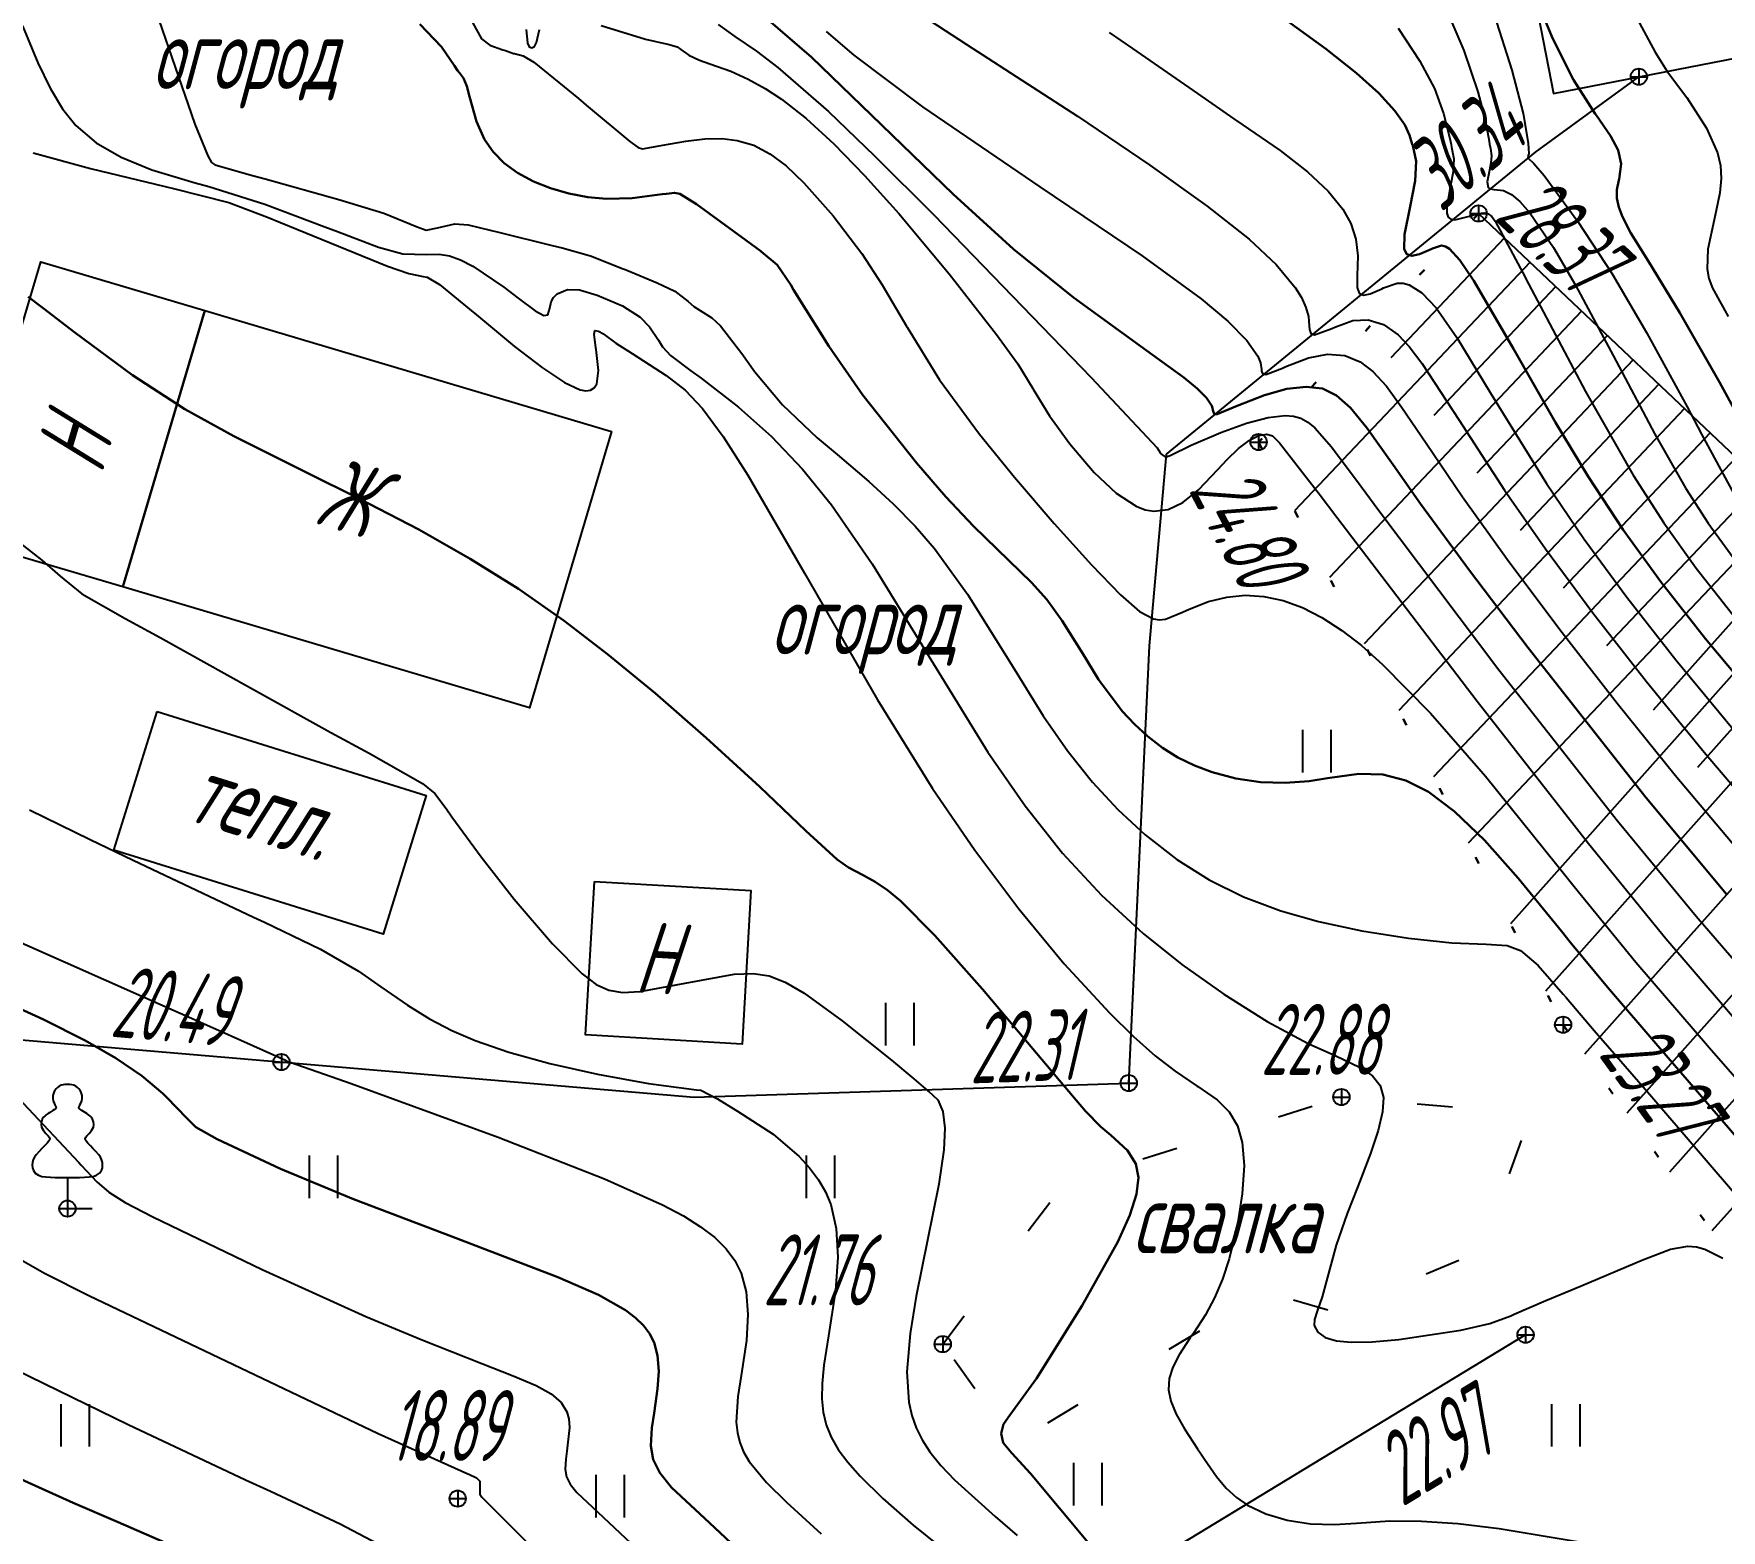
# Model space of a CAD drawing. Extents: x 1233805 to 1234355, y 654698 to 655114.
# Drawn here: x 1234165.05 to 1234188.82, y 655064.43 to 655085.51 of the extents above; entities that cross this region are included whole.
import ezdxf

# ---------------------------------------------------------------- set-up
doc = ezdxf.new("R2010")
doc.units = 0
doc.linetypes.add('ИИDash_05_15', pattern=[2, 0.5, -1.5])
doc.linetypes.add('ИИDot', pattern=[1, 0, -1])
for name, color, linetype, lineweight in [('ИИ_ГОРИЗОНТАЛИ_ОСН', 32, 'Continuous', 25), ('ИИ_ГОРИЗОНТАЛИ_УТОЛЩ', 32, 'Continuous', 30), ('ИИ_ОГРАДЫ', 7, 'Continuous', 25), ('ИИ_ОТКОС', 7, 'Continuous', 25), ('ИИ_ОТМЕТКИ', 7, 'Continuous', 25), ('ИИ_СТРОЕНИЕ', 7, 'Continuous', 25), ('ИИ_УГОДЬЯ', 7, 'Continuous', 25)]:
    doc.layers.add(name, color=color, linetype=linetype, lineweight=lineweight)
doc.styles.add('VNIPISIMPLEXCUR', font='simplex.shx', dxfattribs={"width": 0.8, "oblique": 15})
doc.styles.add('ГОСТ 2.304 КУРСИВ', font='cs_gost2304.shx', dxfattribs={"oblique": 15})
doc.linetypes.add('ИИ054741_6', pattern='A,2,-0.5,[35,3dservice.shx,S=1,R=0,X=0,Y=0],-0.5,2', length=5)
doc.linetypes.add('ИИ054751', pattern='A,2.5,[1,3dservice.shx,S=0.8,R=0,X=0,Y=0],2.5', length=5)

# ---------------------------------------------------------------- blocks, each defined once
blk = doc.blocks.new('ИИ05401')
at = {"color": 0, "linetype": 'Continuous', "lineweight": 25}
for points in [[(-0.4, 1.2), (-0.4, 0)], [(0.4, 1.2), (0.4, 0)]]:
    blk.add_lwpolyline(points, dxfattribs=at)
blk = doc.blocks.new('ИИ053881')
at = {"color": 0, "linetype": 'Continuous', "lineweight": 25}
blk.add_lwpolyline([(0, 0.875), (0.129, 0.876), (0.342, 0.878), (0.479, 0.882), (0.614, 0.891), (0.726, 0.907), (0.816, 0.94), (0.906, 1), (0.956, 1.071), (0.983, 1.151), (0.991, 1.231), (0.986, 1.295), (0.963, 1.379), (0.932, 1.445), (0.884, 1.516), (0.798, 1.61), (0.719, 1.692), (0.646, 1.766), (0.575, 1.842), (0.536, 1.889), (0.511, 1.929), (0.501, 1.967), (0.504, 1.992), (0.518, 2.017), (0.545, 2.049), (0.608, 2.115), (0.679, 2.198), (0.732, 2.29), (0.745, 2.372), (0.736, 2.444), (0.709, 2.515), (0.672, 2.575), (0.633, 2.617), (0.596, 2.646), (0.548, 2.678), (0.495, 2.709), (0.408, 2.76), (0.363, 2.789), (0.336, 2.812), (0.324, 2.831), (0.321, 2.846), (0.325, 2.865), (0.335, 2.89), (0.353, 2.928), (0.372, 2.968), (0.4, 3.034), (0.413, 3.103), (0.412, 3.19), (0.398, 3.247), (0.363, 3.319), (0.32, 3.377), (0.284, 3.414), (0.246, 3.444), (0.181, 3.476), (0.125, 3.489), (0.07, 3.496), (0, 3.5), (-0.07, 3.496), (-0.125, 3.489), (-0.181, 3.476), (-0.246, 3.444), (-0.284, 3.414), (-0.32, 3.377), (-0.363, 3.319), (-0.398, 3.247), (-0.412, 3.19), (-0.413, 3.103), (-0.4, 3.034), (-0.372, 2.968), (-0.353, 2.928), (-0.335, 2.89), (-0.325, 2.865), (-0.321, 2.846), (-0.324, 2.831), (-0.336, 2.812), (-0.363, 2.789), (-0.408, 2.76), (-0.495, 2.709), (-0.548, 2.678), (-0.596, 2.646), (-0.633, 2.617), (-0.672, 2.575), (-0.709, 2.515), (-0.736, 2.444), (-0.745, 2.372), (-0.732, 2.29), (-0.679, 2.198), (-0.608, 2.115), (-0.545, 2.049), (-0.518, 2.017), (-0.504, 1.992), (-0.501, 1.967), (-0.511, 1.929), (-0.536, 1.889), (-0.575, 1.842), (-0.646, 1.766), (-0.719, 1.692), (-0.798, 1.61), (-0.884, 1.516), (-0.932, 1.445), (-0.963, 1.379), (-0.986, 1.295), (-0.991, 1.231), (-0.983, 1.151), (-0.956, 1.071), (-0.906, 1), (-0.816, 0.94), (-0.726, 0.907), (-0.614, 0.891), (-0.479, 0.882), (-0.342, 0.878), (-0.129, 0.876)], close=True, dxfattribs=at)
blk.add_lwpolyline([(0, 0.875), (0, 0), (0.7, 0)], dxfattribs=at)
blk = doc.blocks.new('PICKET')
at = {"color": 0, "linetype": 'Continuous', "lineweight": 25}
for p, q in [((-0.23, 0), (0.23, 0)), ((0, 0.23), (0, -0.23))]:
    blk.add_line(p, q, dxfattribs=at)
blk.add_circle((0, 0), 0.23, dxfattribs=at)
at = {"color": 0, "linetype": 'Continuous', "style": 'VNIPISIMPLEXCUR', "oblique": 15, "width": 0.8}
blk.add_attdef('OTMETKA', (1.25, 0.3), '', height=2, dxfattribs=at)
at = {"color": 8, "linetype": 'Continuous', "style": 'VNIPISIMPLEXCUR', "oblique": 15, "width": 0.8, "flags": 1}
blk.add_attdef('NOMER', (1.25, -2.7), '', height=2, dxfattribs=at)

msp = doc.modelspace()

# ---------------------------------------------------------------- linework, layer by layer
at = {"layer": 'ИИ_ГОРИЗОНТАЛИ_ОСН', "flags": 128}
for points, elevation in [([(1234166.529, 655086.52), (1234167.316, 655084.242), (1234167.497, 655083.795), (1234167.551, 655083.701), (1234167.593, 655083.67), (1234167.594, 655083.67), (1234167.617, 655083.663), (1234168.128, 655083.518), (1234168.307, 655083.47), (1234169.346, 655083.181), (1234169.979, 655082.987), (1234170.449, 655082.792), (1234170.574, 655082.747), (1234170.734, 655082.782), (1234170.977, 655082.835), (1234171.168, 655082.822), (1234171.476, 655082.748), (1234171.592, 655082.717), (1234172.35, 655082.531), (1234172.489, 655082.497), (1234172.891, 655082.385), (1234173.35, 655082.204), (1234173.392, 655082.186), (1234173.4, 655082.184), (1234173.827, 655082.006), (1234174.076, 655081.886), (1234174.267, 655081.741), (1234174.346, 655081.672), (1234174.434, 655081.616), (1234174.597, 655081.51), (1234174.723, 655081.4), (1234175.023, 655081.009), (1234175.206, 655080.751), (1234175.594, 655080.286), (1234176.084, 655079.822), (1234176.365, 655079.586), (1234176.812, 655079.206), (1234177.154, 655078.892), (1234177.461, 655078.578), (1234177.734, 655078.261), (1234178.199, 655077.621), (1234178.795, 655076.668), (1234179.267, 655075.907), (1234179.613, 655075.409), (1234179.96, 655074.972), (1234180.319, 655074.583), (1234180.704, 655074.228), (1234181.149, 655073.882), (1234181.604, 655073.595), (1234182.089, 655073.356), (1234182.613, 655073.159), (1234183.147, 655073.009), (1234183.757, 655072.877), (1234184.414, 655072.771), (1234185.024, 655072.706), (1234185.507, 655072.688), (1234185.804, 655072.671), (1234185.989, 655072.601), (1234186.242, 655072.388), (1234186.594, 655071.986), (1234186.635, 655071.936), (1234187.03, 655071.474), (1234187.839, 655070.536), (1234191.73, 655066.006)], 23.5), ([(1234177.092, 655086.081), (1234178.277, 655085.306), (1234178.408, 655085.221), (1234179.748, 655084.352), (1234180.768, 655083.664), (1234181.579, 655083.084), (1234182.168, 655082.618), (1234182.549, 655082.262), (1234182.816, 655081.941), (1234182.906, 655081.796), (1234182.968, 655081.659), (1234183.002, 655081.531), (1234183.013, 655081.398), (1234183.016, 655081.349), (1234183.038, 655081.29), (1234183.091, 655081.273), (1234183.335, 655081.363), (1234183.374, 655081.381), (1234183.63, 655081.474), (1234183.847, 655081.486), (1234184.06, 655081.42), (1234184.267, 655081.273), (1234184.423, 655081.107), (1234184.602, 655080.875), (1234185.129, 655080.068), (1234185.765, 655079.084), (1234186.341, 655078.258), (1234187.012, 655077.354), (1234187.763, 655076.393), (1234188.578, 655075.393), (1234189.756, 655074.008)], 27), ([(1234184.952, 655085.836), (1234185.194, 655085.276), (1234185.388, 655084.695), (1234185.492, 655084.304), (1234185.548, 655084.003), (1234185.555, 655083.959), (1234185.566, 655083.897), (1234185.58, 655083.792), (1234185.573, 655083.695), (1234185.552, 655083.591), (1234185.523, 655083.427), (1234185.533, 655083.348), (1234185.56, 655083.329), (1234185.62, 655083.322), (1234185.749, 655083.304), (1234185.862, 655083.251), (1234185.983, 655083.149), (1234186.122, 655082.991), (1234186.457, 655082.505), (1234186.766, 655081.974), (1234187.199, 655081.166), (1234187.296, 655080.979), (1234187.885, 655079.871), (1234188.32, 655079.107), (1234188.633, 655078.618), (1234188.988, 655078.136)], 29), ([(1234187.572, 655085.836), (1234187.886, 655085.255), (1234188.053, 655084.991), (1234188.118, 655084.904), (1234188.332, 655084.615), (1234188.613, 655084.184), (1234188.768, 655083.837), (1234188.807, 655083.66), (1234188.817, 655083.475), (1234188.798, 655083.274), (1234188.749, 655083.026), (1234188.717, 655082.893), (1234188.63, 655082.481), (1234188.62, 655082.201), (1234188.645, 655082.067), (1234188.696, 655081.928), (1234188.917, 655081.53)], 30.5), ([(1234164.889, 655085.625), (1234165.104, 655085.103), (1234165.275, 655084.747), (1234165.452, 655084.455), (1234165.64, 655084.222), (1234165.923, 655083.979), (1234166.279, 655083.773), (1234166.709, 655083.599), (1234167.32, 655083.415), (1234167.513, 655083.36), (1234168.301, 655083.111), (1234169.147, 655082.796), (1234169.324, 655082.726), (1234169.902, 655082.506), (1234170.246, 655082.415), (1234170.574, 655082.405), (1234170.759, 655082.408), (1234170.904, 655082.384), (1234171.056, 655082.329), (1234171.233, 655082.238), (1234171.67, 655081.944), (1234171.872, 655081.789), (1234172.11, 655081.61), (1234172.23, 655081.543), (1234172.289, 655081.555), (1234172.316, 655081.648), (1234172.335, 655081.737), (1234172.368, 655081.8), (1234172.42, 655081.852), (1234172.563, 655081.913), (1234172.733, 655081.906), (1234172.983, 655081.831), (1234173.341, 655081.679), (1234173.591, 655081.519), (1234173.719, 655081.385), (1234173.845, 655081.197), (1234173.904, 655081.102), (1234174.018, 655080.98), (1234174.302, 655080.767), (1234174.449, 655080.661), (1234174.975, 655080.255), (1234175.438, 655079.839), (1234175.877, 655079.378), (1234176.285, 655078.877), (1234176.859, 655078.044), (1234177.647, 655076.759), (1234178.486, 655075.395), (1234179.012, 655074.636), (1234179.54, 655073.972), (1234180.087, 655073.38), (1234180.673, 655072.838), (1234181.22, 655072.401), (1234181.812, 655071.982), (1234182.422, 655071.601), (1234182.999, 655071.291), (1234183.387, 655071.113), (1234183.721, 655070.956), (1234183.904, 655070.835), (1234184.014, 655070.697), (1234184.059, 655070.527), (1234184.047, 655070.326), (1234183.987, 655070.064), (1234183.88, 655069.74), (1234183.697, 655069.272), (1234183.549, 655068.895), (1234183.396, 655068.447), (1234183.257, 655067.946), (1234183.196, 655067.721), (1234183.127, 655067.52), (1234183.087, 655067.399), (1234183.086, 655067.318), (1234183.136, 655067.222), (1234183.24, 655067.149), (1234183.398, 655067.102), (1234183.607, 655067.081), (1234183.901, 655067.086), (1234184.278, 655067.118), (1234185.148, 655067.248), (1234185.559, 655067.345), (1234185.855, 655067.453), (1234185.902, 655067.475), (1234186.348, 655067.668), (1234186.834, 655067.871), (1234187.724, 655068.245), (1234187.738, 655068.251), (1234188.102, 655068.391), (1234188.35, 655068.433), (1234188.469, 655068.424), (1234188.588, 655068.393), (1234188.839, 655068.265)], 23), ([(1234171.226, 655085.673), (1234171.353, 655085.444), (1234171.473, 655085.352), (1234171.654, 655085.289), (1234171.69, 655085.28), (1234171.766, 655085.249), (1234171.803, 655085.235), (1234171.817, 655085.234), (1234171.939, 655085.202), (1234172.093, 655085.114), (1234172.72, 655084.601), (1234172.827, 655084.509), (1234173.444, 655083.996), (1234173.562, 655083.912), (1234173.623, 655083.891), (1234173.858, 655083.934), (1234173.906, 655083.944), (1234174.23, 655084.003), (1234174.501, 655084.032), (1234174.744, 655084.036), (1234174.955, 655084.012), (1234175.188, 655083.943), (1234175.415, 655083.824), (1234175.644, 655083.654), (1234175.896, 655083.414), (1234176.309, 655082.949), (1234176.711, 655082.416), (1234176.998, 655081.979), (1234177.343, 655081.393), (1234177.352, 655081.379), (1234177.808, 655080.639), (1234178.369, 655079.875), (1234178.862, 655079.267), (1234179.421, 655078.613), (1234179.945, 655078.032), (1234180.356, 655077.608), (1234180.625, 655077.373), (1234180.819, 655077.27), (1234180.902, 655077.258), (1234180.988, 655077.268), (1234181.23, 655077.364), (1234181.321, 655077.406), (1234181.596, 655077.514), (1234181.853, 655077.578), (1234182.114, 655077.603), (1234182.376, 655077.586), (1234182.645, 655077.529), (1234182.918, 655077.43), (1234183.194, 655077.289), (1234183.474, 655077.108), (1234183.749, 655076.894), (1234184.048, 655076.629), (1234184.723, 655075.942), (1234185.496, 655075.053), (1234186.505, 655073.805), (1234186.748, 655073.499), (1234187.617, 655072.435), (1234188.653, 655071.23), (1234189.076, 655070.743)], 24.5), ([(1234171.981, 655085.575), (1234172.002, 655085.382), (1234172.027, 655085.331), (1234172.062, 655085.315), (1234172.099, 655085.336), (1234172.13, 655085.389), (1234172.171, 655085.576)], 25), ([(1234173.04, 655085.632), (1234173.662, 655085.436), (1234173.996, 655085.361), (1234174.111, 655085.332), (1234174.164, 655085.293), (1234174.276, 655085.213), (1234174.425, 655085.144), (1234174.57, 655085.092), (1234174.864, 655084.985), (1234175.112, 655084.874), (1234175.351, 655084.744), (1234175.582, 655084.593), (1234175.928, 655084.32), (1234176.316, 655083.963), (1234176.748, 655083.519), (1234177.231, 655082.981), (1234177.944, 655082.131), (1234178.611, 655081.278), (1234178.908, 655080.863), (1234179.119, 655080.518), (1234179.124, 655080.509), (1234179.356, 655080.129), (1234179.643, 655079.738), (1234179.987, 655079.334), (1234180.296, 655079.042), (1234180.577, 655078.859), (1234180.705, 655078.809), (1234180.826, 655078.787), (1234181.026, 655078.81), (1234181.235, 655078.911), (1234181.454, 655079.087), (1234181.728, 655079.374), (1234181.857, 655079.515), (1234182.018, 655079.67), (1234182.167, 655079.783), (1234182.302, 655079.852), (1234182.418, 655079.875), (1234182.497, 655079.851), (1234182.598, 655079.753), (1234183.156, 655079.032), (1234183.404, 655078.703), (1234185.38, 655076.113), (1234186.947, 655074.105), (1234188.036, 655072.768), (1234189.292, 655071.309)], 25), ([(1234174.688, 655085.642), (1234174.921, 655085.476), (1234175.226, 655085.269), (1234175.528, 655085.039), (1234176.244, 655084.417), (1234176.892, 655083.796), (1234177.725, 655082.964), (1234179.941, 655080.671), (1234180.874, 655079.681), (1234180.894, 655079.643), (1234180.894, 655079.641), (1234180.917, 655079.601), (1234180.99, 655079.547), (1234181.054, 655079.573), (1234181.353, 655079.718), (1234181.77, 655079.898), (1234182.133, 655080.029), (1234182.437, 655080.109), (1234182.676, 655080.137), (1234182.793, 655080.128), (1234182.895, 655080.098), (1234182.993, 655080.044), (1234183.094, 655079.962), (1234183.329, 655079.696), (1234183.746, 655079.136), (1234183.994, 655078.798), (1234185.687, 655076.554), (1234187.355, 655074.427), (1234188.465, 655073.081), (1234189.828, 655071.504)], 25.5), ([(1234184.269, 655085.595), (1234184.573, 655085.13), (1234184.779, 655084.742), (1234184.907, 655084.391), (1234184.993, 655084.039), (1234185.012, 655083.952), (1234185.021, 655083.917), (1234185.051, 655083.752), (1234185.04, 655083.568), (1234185.003, 655083.378), (1234184.952, 655083.077), (1234184.953, 655082.988), (1234184.971, 655082.931), (1234185.009, 655082.9), (1234185.068, 655082.892), (1234185.273, 655082.945), (1234185.401, 655082.984), (1234185.476, 655082.991), (1234185.537, 655082.977), (1234185.586, 655082.941), (1234185.634, 655082.876), (1234186.059, 655082.074), (1234186.06, 655082.071), (1234186.907, 655080.474), (1234187.58, 655079.296), (1234188.01, 655078.622), (1234188.464, 655077.987), (1234189.026, 655077.278)], 28.5), ([(1234185.618, 655085.782), (1234185.869, 655084.999), (1234186.029, 655084.389), (1234186.097, 655083.971), (1234186.097, 655083.966), (1234186.104, 655083.896), (1234186.106, 655083.821), (1234186.101, 655083.805), (1234186.094, 655083.766), (1234186.098, 655083.763), (1234186.181, 655083.687), (1234186.323, 655083.518), (1234186.798, 655082.869), (1234187.281, 655082.133), (1234187.768, 655081.305), (1234188.339, 655080.257), (1234188.542, 655079.871), (1234189.059, 655078.919)], 29.5), ([(1234176.207, 655085.544), (1234176.599, 655085.212), (1234177.567, 655084.483), (1234179.22, 655083.357), (1234180.66, 655082.383), (1234181.493, 655081.778), (1234181.87, 655081.463), (1234182.137, 655081.193), (1234182.292, 655080.97), (1234182.328, 655080.876), (1234182.341, 655080.784), (1234182.342, 655080.761), (1234182.36, 655080.72), (1234182.404, 655080.714), (1234182.637, 655080.804), (1234182.687, 655080.826), (1234183.006, 655080.949), (1234183.273, 655080.998), (1234183.516, 655080.98), (1234183.733, 655080.893), (1234183.91, 655080.757), (1234184.101, 655080.548), (1234184.321, 655080.251), (1234184.664, 655079.745), (1234185.174, 655078.989), (1234185.801, 655078.112), (1234186.546, 655077.12), (1234187.352, 655076.084), (1234188.17, 655075.071), (1234189.326, 655073.699)], 26.5), ([(1234180.196, 655085.53), (1234180.524, 655085.308), (1234181.442, 655084.671), (1234181.954, 655084.315), (1234182.07, 655084.236), (1234182.605, 655083.867), (1234182.988, 655083.569), (1234183.283, 655083.295), (1234183.488, 655083.044), (1234183.599, 655082.839), (1234183.669, 655082.619), (1234183.698, 655082.385), (1234183.692, 655082.104), (1234183.689, 655081.938), (1234183.716, 655081.861), (1234183.778, 655081.833), (1234183.875, 655081.852), (1234184.035, 655081.922), (1234184.062, 655081.935), (1234184.254, 655082.001), (1234184.338, 655082.001), (1234184.421, 655081.979), (1234184.602, 655081.865), (1234184.801, 655081.652), (1234185.092, 655081.234), (1234185.565, 655080.46), (1234186.355, 655079.18), (1234186.887, 655078.395), (1234187.488, 655077.577), (1234188.179, 655076.694), (1234188.986, 655075.715)], 27.5), ([(1234165.039, 655083.838), (1234165.846, 655083.615), (1234166.896, 655083.361), (1234167.013, 655083.334), (1234167.795, 655083.136), (1234168.341, 655082.929), (1234168.52, 655082.854), (1234170.029, 655082.239), (1234170.33, 655082.138), (1234170.533, 655082.093), (1234170.586, 655082.084), (1234170.763, 655081.981), (1234171.187, 655081.636), (1234171.285, 655081.554), (1234171.82, 655081.109), (1234172.215, 655080.806), (1234172.524, 655080.601), (1234172.743, 655080.497), (1234172.825, 655080.482), (1234172.891, 655080.492), (1234172.942, 655080.525), (1234172.978, 655080.583), (1234173.003, 655080.768), (1234172.97, 655081.066), (1234172.966, 655081.089), (1234172.941, 655081.283), (1234172.952, 655081.333), (1234173, 655081.324), (1234173.072, 655081.287), (1234173.082, 655081.277), (1234173.248, 655081.153), (1234173.476, 655081.008), (1234173.956, 655080.699), (1234174.224, 655080.495), (1234174.469, 655080.233), (1234174.757, 655079.84), (1234175.104, 655079.296), (1234175.902, 655077.915), (1234176.931, 655076.132), (1234177.706, 655074.883), (1234178.302, 655074.011), (1234178.924, 655073.185), (1234179.564, 655072.413), (1234180.203, 655071.721), (1234180.541, 655071.388), (1234180.846, 655071.117), (1234181.124, 655070.9), (1234181.438, 655070.687), (1234181.444, 655070.684), (1234181.717, 655070.494), (1234181.887, 655070.325), (1234182.004, 655070.128), (1234182.072, 655069.892), (1234182.096, 655069.571), (1234182.07, 655069.17), (1234181.998, 655068.712), (1234181.887, 655068.257), (1234181.792, 655067.968), (1234181.682, 655067.708), (1234181.554, 655067.468), (1234181.389, 655067.214), (1234181.338, 655067.14), (1234181.181, 655066.905), (1234181.091, 655066.731), (1234181.041, 655066.568), (1234181.033, 655066.412), (1234181.065, 655066.25), (1234181.14, 655066.066), (1234181.256, 655065.858), (1234181.442, 655065.577), (1234181.493, 655065.502), (1234181.541, 655065.431), (1234181.71, 655065.188), (1234181.845, 655065.025), (1234181.988, 655064.892), (1234182.146, 655064.783), (1234182.402, 655064.663), (1234182.704, 655064.574), (1234183.032, 655064.522), (1234183.364, 655064.511), (1234183.68, 655064.532), (1234184.148, 655064.562), (1234184.597, 655064.56), (1234185.109, 655064.525), (1234185.688, 655064.457), (1234187.042, 655064.231)], 22.5), ([(1234164.837, 655078.35), (1234165.159, 655078.096), (1234165.416, 655077.874), (1234165.722, 655077.624), (1234166.334, 655077.274), (1234166.825, 655077.007), (1234168.1, 655076.3), (1234169.233, 655075.671), (1234169.77, 655075.377), (1234170.523, 655074.95), (1234170.696, 655074.81), (1234170.855, 655074.599), (1234170.934, 655074.483), (1234171.347, 655073.92), (1234171.814, 655073.323), (1234172.353, 655072.691), (1234172.774, 655072.269), (1234172.969, 655072.122), (1234173.147, 655072.04), (1234173.342, 655072.008), (1234173.589, 655072.021), (1234174.225, 655072.139), (1234174.914, 655072.264), (1234175.182, 655072.276), (1234175.407, 655072.242), (1234175.63, 655072.154), (1234175.898, 655071.997), (1234176.434, 655071.61), (1234177.129, 655071.056), (1234177.445, 655070.789), (1234177.643, 655070.624), (1234177.653, 655070.617), (1234177.781, 655070.493), (1234177.853, 655070.33), (1234177.883, 655070.097), (1234177.868, 655069.79), (1234177.795, 655069.309), (1234177.636, 655068.516), (1234177.478, 655067.728), (1234177.391, 655067.202), (1234177.346, 655066.664), (1234177.374, 655066.235), (1234177.417, 655066.047), (1234177.479, 655065.872), (1234177.563, 655065.703), (1234177.671, 655065.536), (1234177.823, 655065.346), (1234178.017, 655065.142), (1234178.59, 655064.625), (1234178.898, 655064.356)], 21.5), ([(1234164.988, 655074.58), (1234165.841, 655074.164), (1234166.446, 655073.87), (1234168.141, 655073.069), (1234168.298, 655072.996), (1234169.085, 655072.619), (1234169.619, 655072.308), (1234169.936, 655072.087), (1234170.312, 655071.827), (1234170.621, 655071.636), (1234170.936, 655071.471), (1234171.263, 655071.33), (1234171.741, 655071.166), (1234172.318, 655071.008), (1234172.988, 655070.858), (1234173.708, 655070.725), (1234174.381, 655070.638), (1234174.445, 655070.632), (1234174.678, 655070.508), (1234174.937, 655070.35), (1234174.961, 655070.335), (1234175.461, 655070.011), (1234175.827, 655069.699), (1234175.976, 655069.536), (1234176.1, 655069.369), (1234176.199, 655069.197), (1234176.273, 655069.021), (1234176.352, 655068.682), (1234176.374, 655068.278), (1234176.34, 655067.808), (1234176.244, 655067.171), (1234176.178, 655066.759), (1234176.151, 655066.5), (1234176.147, 655066.284), (1234176.166, 655066.093), (1234176.209, 655065.916), (1234176.28, 655065.744), (1234176.38, 655065.57), (1234176.514, 655065.389), (1234176.686, 655065.193), (1234177.009, 655064.877), (1234177.435, 655064.501), (1234178.636, 655063.538)], 21), ([(1234163.862, 655073.154), (1234165.487, 655072.434), (1234167.65, 655071.476), (1234168.593, 655071.053), (1234168.627, 655071.037), (1234168.657, 655071.027), (1234169.518, 655070.724), (1234171.588, 655069.968), (1234173.088, 655069.381), (1234173.902, 655069.018), (1234174.198, 655068.86), (1234174.441, 655068.708), (1234174.641, 655068.555), (1234174.8, 655068.397), (1234174.923, 655068.232), (1234175.012, 655068.055), (1234175.083, 655067.789), (1234175.107, 655067.473), (1234175.085, 655067.107), (1234175.012, 655066.613), (1234174.966, 655066.317), (1234174.942, 655065.952), (1234174.958, 655065.806), (1234174.992, 655065.669), (1234175.047, 655065.536), (1234175.126, 655065.4), (1234175.368, 655065.104), (1234175.652, 655064.825), (1234176.141, 655064.383)], 20.5), ([(1234164.827, 655070.523), (1234165.68, 655069.613), (1234165.712, 655069.577), (1234165.933, 655069.338), (1234166.102, 655069.195), (1234166.332, 655069.051), (1234166.725, 655068.847), (1234168.262, 655068.107), (1234169.723, 655067.444), (1234170.502, 655067.117), (1234171.357, 655066.782), (1234171.802, 655066.609), (1234172.122, 655066.47), (1234172.334, 655066.351), (1234172.474, 655066.232), (1234172.557, 655066.101), (1234172.584, 655065.999), (1234172.594, 655065.878), (1234172.558, 655065.547), (1234172.54, 655065.432), (1234172.532, 655065.292), (1234172.551, 655065.183), (1234172.603, 655065.079), (1234172.695, 655064.965), (1234172.993, 655064.685), (1234173.535, 655064.176)], 19.5), ([(1234164.871, 655068.24), (1234165.199, 655068.051), (1234165.824, 655067.74), (1234169.898, 655065.793), (1234171.163, 655065.224), (1234171.175, 655065.22), (1234171.284, 655065.171), (1234171.329, 655065.124), (1234171.331, 655065.014), (1234171.328, 655064.99), (1234171.33, 655064.94), (1234171.359, 655064.896), (1234171.419, 655064.836), (1234171.517, 655064.739), (1234171.545, 655064.71), (1234172.62, 655063.637)], 19), ([(1234164.397, 655066.883), (1234166.376, 655065.921), (1234168.03, 655065.142), (1234168.382, 655064.981), (1234169.364, 655064.521), (1234170.066, 655064.151)], 18.5)]:
    msp.add_lwpolyline(points, dxfattribs=dict(at, elevation=elevation))
at = {"layer": 'ИИ_ГОРИЗОНТАЛИ_УТОЛЩ', "flags": 128}
for points, elevation in [([(1234186.137, 655086.189), (1234186.447, 655085.441), (1234186.736, 655084.867), (1234187.045, 655084.384), (1234187.06, 655084.363), (1234187.259, 655084.074), (1234187.365, 655083.872), (1234187.408, 655083.681), (1234187.38, 655083.466), (1234187.376, 655083.449), (1234187.35, 655083.315), (1234187.35, 655083.199), (1234187.375, 655083.073), (1234187.426, 655082.935), (1234187.547, 655082.707), (1234187.789, 655082.313), (1234188.236, 655081.582), (1234188.792, 655080.607), (1234189.479, 655079.348)], 30), ([(1234170.487, 655085.651), (1234170.792, 655085.328), (1234170.974, 655085.06), (1234171.014, 655084.995), (1234171.045, 655084.962), (1234171.102, 655084.89), (1234171.146, 655084.777), (1234171.185, 655084.631), (1234171.285, 655084.28), (1234171.397, 655084.026), (1234171.519, 655083.849), (1234171.674, 655083.691), (1234171.863, 655083.553), (1234172.087, 655083.433), (1234172.326, 655083.338), (1234172.585, 655083.263), (1234172.851, 655083.213), (1234173.114, 655083.189), (1234173.475, 655083.197), (1234173.9, 655083.252), (1234173.958, 655083.261), (1234174.071, 655083.273), (1234174.148, 655083.26), (1234174.382, 655083.113), (1234175.076, 655082.606), (1234175.288, 655082.45), (1234175.296, 655082.444), (1234175.521, 655082.258), (1234175.71, 655081.975), (1234175.751, 655081.906), (1234176.246, 655081.113), (1234176.726, 655080.423), (1234177.484, 655079.467), (1234177.897, 655078.992), (1234178.285, 655078.577), (1234178.782, 655078.094), (1234179.103, 655077.784), (1234179.316, 655077.545), (1234179.536, 655077.241), (1234179.819, 655076.788), (1234180.047, 655076.419), (1234180.379, 655075.972), (1234180.551, 655075.786), (1234180.735, 655075.617), (1234180.947, 655075.453), (1234181.164, 655075.317), (1234181.396, 655075.204), (1234181.645, 655075.111), (1234181.982, 655075.023), (1234182.329, 655074.972), (1234182.675, 655074.959), (1234183.013, 655074.984), (1234183.273, 655075.026), (1234183.711, 655075.087), (1234184.05, 655075.077), (1234184.376, 655074.995), (1234184.694, 655074.836), (1234185.06, 655074.558), (1234185.482, 655074.151), (1234185.957, 655073.619), (1234186.569, 655072.87), (1234186.691, 655072.718), (1234187.215, 655072.081), (1234187.952, 655071.224), (1234188.457, 655070.64), (1234192.192, 655066.296)], 24), ([(1234175.359, 655085.738), (1234176.005, 655085.182), (1234176.847, 655084.367), (1234177.997, 655083.252), (1234178.849, 655082.481), (1234179.695, 655081.797), (1234180.72, 655081.052), (1234181.248, 655080.67), (1234181.434, 655080.516), (1234181.567, 655080.383), (1234181.643, 655080.274), (1234181.668, 655080.183), (1234181.669, 655080.172), (1234181.681, 655080.152), (1234181.716, 655080.155), (1234181.943, 655080.248), (1234182, 655080.272), (1234182.383, 655080.424), (1234182.698, 655080.512), (1234182.972, 655080.542), (1234183.2, 655080.514), (1234183.398, 655080.42), (1234183.597, 655080.243), (1234183.826, 655079.963), (1234184.199, 655079.44), (1234184.584, 655078.893), (1234185.273, 655077.951), (1234186.097, 655076.862), (1234187.762, 655074.749), (1234188.895, 655073.391)], 26), ([(1234182.702, 655085.698), (1234183.25, 655085.3), (1234183.68, 655084.96), (1234183.996, 655084.677), (1234184.222, 655084.427), (1234184.362, 655084.232), (1234184.426, 655084.087), (1234184.436, 655084.052), (1234184.469, 655083.946), (1234184.472, 655083.938), (1234184.522, 655083.72), (1234184.507, 655083.441), (1234184.435, 655083.079), (1234184.358, 655082.687), (1234184.352, 655082.481), (1234184.388, 655082.408), (1234184.462, 655082.384), (1234184.57, 655082.407), (1234184.734, 655082.481), (1234184.749, 655082.489), (1234184.879, 655082.53), (1234184.934, 655082.518), (1234184.992, 655082.483), (1234185.138, 655082.325), (1234185.335, 655082.032), (1234185.89, 655081.074), (1234186.485, 655080.036), (1234186.945, 655079.275), (1234187.437, 655078.527), (1234187.97, 655077.792), (1234188.598, 655076.992), (1234189.394, 655076.037)], 28), ([(1234164.965, 655081.809), (1234165.177, 655081.647), (1234165.565, 655081.351), (1234165.625, 655081.304), (1234166.438, 655080.702), (1234167.175, 655080.227), (1234167.865, 655079.846), (1234168.896, 655079.33), (1234169.626, 655078.968), (1234170.47, 655078.529), (1234171.196, 655078.117), (1234171.874, 655077.692), (1234172.517, 655077.245), (1234173.131, 655076.775), (1234173.802, 655076.224), (1234174.521, 655075.597), (1234175.274, 655074.907), (1234175.925, 655074.286), (1234176.366, 655073.879), (1234176.522, 655073.77), (1234176.72, 655073.663), (1234176.9, 655073.567), (1234177.073, 655073.451), (1234177.258, 655073.298), (1234177.742, 655072.808), (1234178.411, 655072.052), (1234179.301, 655071.003), (1234179.498, 655070.767), (1234179.861, 655070.337), (1234180.079, 655070.115), (1234180.218, 655069.997), (1234180.455, 655069.782), (1234180.573, 655069.594), (1234180.61, 655069.4), (1234180.582, 655069.165), (1234180.485, 655068.869), (1234180.316, 655068.497), (1234179.816, 655067.598), (1234179.171, 655066.57), (1234178.796, 655066.051), (1234178.706, 655065.925), (1234178.673, 655065.794), (1234178.702, 655065.664), (1234178.824, 655065.517), (1234179.089, 655065.229), (1234180.299, 655063.781)], 22), ([(1234164.442, 655071.964), (1234165.184, 655071.626), (1234165.771, 655071.329), (1234166.202, 655071.08), (1234166.567, 655070.831), (1234166.865, 655070.585), (1234167.116, 655070.324), (1234167.145, 655070.291), (1234167.329, 655070.108), (1234167.629, 655069.939), (1234168.523, 655069.522), (1234169.549, 655069.094), (1234170.935, 655068.568), (1234172.429, 655067.998), (1234173.004, 655067.746), (1234173.384, 655067.531), (1234173.524, 655067.425), (1234173.636, 655067.316), (1234173.722, 655067.201), (1234173.784, 655067.078), (1234173.834, 655066.894), (1234173.85, 655066.675), (1234173.835, 655066.422), (1234173.785, 655066.08), (1234173.753, 655065.874), (1234173.737, 655065.622), (1234173.771, 655065.426), (1234173.865, 655065.24), (1234174.032, 655065.035), (1234174.567, 655064.534), (1234175.553, 655063.613)], 20), ([(1234164.13, 655065.48), (1234165.601, 655064.82), (1234166.233, 655064.547), (1234167.731, 655063.892)], 18)]:
    msp.add_lwpolyline(points, dxfattribs=dict(at, elevation=elevation))
at = {"layer": 'ИИ_ОГРАДЫ', "linetype": 'ИИ054741_6'}
msp.add_lwpolyline([(1234159.067, 655081.472), (1234156.17, 655076.983), (1234154.919, 655073.328), (1234158.536, 655072.753), (1234159.961, 655072.166), (1234162.72, 655071.523), (1234174.351, 655070.533), (1234180.472, 655070.732), (1234180.765, 655076.89), (1234181.003, 655079.59), (1234186.2, 655083.845), (1234187.658, 655084.908)], dxfattribs=at)
at = {"layer": 'ИИ_ОГРАДЫ', "linetype": 'ИИ054751', "flags": 128}
msp.add_lwpolyline([(1234186.062, 655067.185), (1234179.205, 655063.017), (1234182.115, 655058.661), (1234183.896, 655056.314), (1234185.467, 655053.163), (1234186.431, 655052.054), (1234187.731, 655048.805), (1234188.758, 655045.316)], dxfattribs=at)
at = {"layer": 'ИИ_ОТКОС'}
for p, q in [((1234185.764, 655082.638, 27.811), (1234184.164, 655080.949, 27.811)), ((1234186.126, 655082.295, 27.811), (1234182.808, 655078.791, 27.811)), ((1234186.489, 655081.951, 27.811), (1234184.771, 655080.137, 27.811)), ((1234186.852, 655081.607, 27.811), (1234183.298, 655077.855, 27.811)), ((1234187.215, 655081.264, 27.811), (1234185.378, 655079.325, 27.811)), ((1234187.577, 655080.92, 27.811), (1234183.787, 655076.918, 27.811)), ((1234187.94, 655080.577, 27.811), (1234185.986, 655078.514, 27.811)), ((1234188.303, 655080.233, 27.811), (1234184.276, 655075.982, 27.811)), ((1234188.665, 655079.89, 27.811), (1234186.593, 655077.702, 27.811)), ((1234189.028, 655079.546, 27.811), (1234184.766, 655075.046, 27.811)), ((1234189.391, 655079.203, 27.811), (1234187.201, 655076.89, 27.811)), ((1234189.754, 655078.859, 27.811), (1234185.255, 655074.109, 27.811)), ((1234190.122, 655078.522, 27.811), (1234187.862, 655075.984, 27.811)), ((1234190.495, 655078.19, 27.811), (1234185.849, 655072.973, 27.811)), ((1234190.868, 655077.857, 27.811), (1234188.482, 655075.178, 27.811)), ((1234191.241, 655077.525, 27.811), (1234186.344, 655072.026, 27.811)), ((1234191.988, 655076.861, 27.811), (1234186.891, 655071.138, 27.811)), ((1234192.734, 655076.196, 27.811), (1234187.49, 655070.308, 27.811)), ((1234193.48, 655075.532, 27.811), (1234188.089, 655069.478, 27.811)), ((1234194.226, 655074.867, 27.811), (1234188.688, 655068.648, 27.811))]:
    msp.add_line(p, q, dxfattribs=at)
at = {"layer": 'ИИ_ОТКОС', "color": 33, "linetype": 'ИИDot', "lineweight": 30, "elevation": 27.811}
msp.add_lwpolyline([(1234185.401, 655082.982), (1234182.301, 655079.762), (1234186.591, 655071.553), (1234193.331, 655062.216), (1234197.751, 655057.912), (1234204.014, 655052.314), (1234210.661, 655036.822), (1234214.823, 655019.73), (1234217.776, 655007.734), (1234220.307, 654990.13), (1234226.739, 654974.429), (1234232.589, 654959.408), (1234234.53, 654950.46), (1234235.137, 654943.831), (1234237.503, 654940.983)], dxfattribs=at)
at = {"layer": 'ИИ_ОТКОС', "elevation": 27.811}
msp.add_lwpolyline([(1234185.401, 655082.982), (1234189.912, 655078.709), (1234199.026, 655070.592), (1234207.165, 655064.71), (1234212.111, 655061.766), (1234215.481, 655053.057), (1234216.304, 655044.7), (1234218.796, 655037.366), (1234220.383, 655027.577), (1234223.132, 655011.38), (1234225.452, 654999.313), (1234227.298, 654988.425), (1234229.895, 654980.575), (1234233.85, 654965.39), (1234236.807, 654957.636), (1234237.821, 654951.033), (1234237.503, 654940.983)], dxfattribs=at)
at = {"layer": 'ИИ_СТРОЕНИЕ'}
for points in [[(1234185.31, 655090.556), (1234186.454, 655084.674), (1234192.151, 655085.782), (1234194.728, 655089.892), (1234191.007, 655091.664)], [(1234167.458, 655081.615), (1234166.299, 655077.723), (1234163.988, 655078.405), (1234165.148, 655082.303)], [(1234167.458, 655081.615), (1234173.186, 655079.91), (1234172.028, 655076.018), (1234166.299, 655077.723)], [(1234166.784, 655075.965), (1234170.576, 655074.782), (1234169.967, 655072.829), (1234166.175, 655074.012)], [(1234172.944, 655073.571), (1234175.15, 655073.443), (1234175.025, 655071.281), (1234172.819, 655071.409)]]:
    msp.add_lwpolyline(points, close=True, dxfattribs=at)
at = {"layer": 'ИИ_УГОДЬЯ', "linetype": 'ИИDash_05_15', "flags": 128}
msp.add_lwpolyline([(1234177.851, 655067.053), (1234179.565, 655069.321), (1234183.468, 655070.534), (1234186.132, 655070.296), (1234185.446, 655068.371), (1234183.389, 655067.501), (1234182.387, 655067.791), (1234178.853, 655065.655)], close=True, dxfattribs=at)

# ---------------------------------------------------------------- block references
at = {"layer": 'ИИ_ОТМЕТКИ'}
ref = msp.add_blockref('PICKET', (1234187.658, 655084.908, 30.34), dxfattribs=dict(at, xscale=0.5, yscale=0.5, zscale=0.5))
ref.add_attrib('OTMETKA', '30.34', (1234184.871, 655082.987, 30.34), dxfattribs={"layer": '0', "color": 0, "linetype": 'Continuous', "height": 1, "rotation": 39.3067, "style": 'ГОСТ 2.304 КУРСИВ', "oblique": 15, "width": 0.65})
ref = msp.add_blockref('PICKET', (1234185.401, 655082.982, 28.37), dxfattribs=dict(at, xscale=0.5, yscale=0.5, zscale=0.5))
ref.add_attrib('OTMETKA', '28.37', (1234185.606, 655082.908, 28.37), dxfattribs={"layer": '0', "color": 0, "linetype": 'Continuous', "height": 1, "rotation": 316.5548, "style": 'ГОСТ 2.304 КУРСИВ', "oblique": 15, "width": 0.65})
ref = msp.add_blockref('PICKET', (1234182.301, 655079.762, 24.802), dxfattribs=dict(at, xscale=0.5, yscale=0.5, zscale=0.5))
ref.add_attrib('OTMETKA', '24.80', (1234181.307, 655079.09, 24.802), dxfattribs={"layer": '0', "color": 0, "linetype": 'Continuous', "height": 1, "rotation": 297.5927, "style": 'ГОСТ 2.304 КУРСИВ', "oblique": 15, "width": 0.65})
ref = msp.add_blockref('PICKET', (1234168.536, 655071.028, 20.487), dxfattribs=dict(at, xscale=0.5, yscale=0.5, zscale=0.5))
ref.add_attrib('OTMETKA', '20.49', (1234166.113, 655071.387, 20.487), dxfattribs={"layer": '0', "color": 0, "linetype": 'Continuous', "height": 1, "rotation": 355.1348, "style": 'ГОСТ 2.304 КУРСИВ', "oblique": 15, "width": 0.65})
ref = msp.add_blockref('PICKET', (1234183.468, 655070.534, 22.881), dxfattribs=dict(at, xscale=0.5, yscale=0.5, zscale=0.5))
ref.add_attrib('OTMETKA', '22.88', (1234182.333, 655070.847, 22.881), dxfattribs={"layer": '0', "color": 0, "linetype": 'Continuous', "height": 1, "style": 'ГОСТ 2.304 КУРСИВ', "oblique": 15, "width": 0.65})
ref = msp.add_blockref('PICKET', (1234180.472, 655070.732, 22.312), dxfattribs=dict(at, xscale=0.5, yscale=0.5, zscale=0.5))
ref.add_attrib('OTMETKA', '22.31', (1234178.239, 655070.726, 22.312), dxfattribs={"layer": '0', "color": 0, "linetype": 'Continuous', "height": 1, "rotation": 1.8634, "style": 'ГОСТ 2.304 КУРСИВ', "oblique": 15, "width": 0.65})
ref = msp.add_blockref('PICKET', (1234186.591, 655071.553, 23.274), dxfattribs=dict(at, xscale=0.5, yscale=0.5, zscale=0.5))
ref.add_attrib('OTMETKA', '23.27', (1234187.078, 655071.134, 23.274), dxfattribs={"layer": '0', "color": 0, "linetype": 'Continuous', "height": 1, "rotation": 305.8235, "style": 'ГОСТ 2.304 КУРСИВ', "oblique": 15, "width": 0.65})
ref = msp.add_blockref('PICKET', (1234165.521, 655068.963, 19.325), dxfattribs=dict(at, xscale=0.5, yscale=0.5, zscale=0.5))
ref.add_attrib('OTMETKA', '19.32', (1234162.818, 655069.186, 19.325), dxfattribs={"layer": '0', "color": 0, "linetype": 'Continuous', "height": 1, "style": 'ГОСТ 2.304 КУРСИВ', "oblique": 15, "width": 0.65})
ref = msp.add_blockref('PICKET', (1234177.851, 655067.053, 21.763), dxfattribs=dict(at, xscale=0.5, yscale=0.5, zscale=0.5))
ref.add_attrib('OTMETKA', '21.76', (1234175.321, 655067.6, 21.763), dxfattribs={"layer": '0', "color": 0, "linetype": 'Continuous', "height": 1, "style": 'ГОСТ 2.304 КУРСИВ', "oblique": 15, "width": 0.65})
ref = msp.add_blockref('PICKET', (1234186.062, 655067.185, 22.974), dxfattribs=dict(at, xscale=0.5, yscale=0.5, zscale=0.5))
ref.add_attrib('OTMETKA', '22.97', (1234184.324, 655064.754, 22.974), dxfattribs={"layer": '0', "color": 0, "linetype": 'Continuous', "height": 1, "rotation": 31.2945, "style": 'ГОСТ 2.304 КУРСИВ', "oblique": 15, "width": 0.65})
ref = msp.add_blockref('PICKET', (1234171.018, 655064.877, 18.887), dxfattribs=dict(at, xscale=0.5, yscale=0.5, zscale=0.5))
ref.add_attrib('OTMETKA', '18.89', (1234170.05, 655065.407, 18.887), dxfattribs={"layer": '0', "color": 0, "linetype": 'Continuous', "height": 1, "style": 'ГОСТ 2.304 КУРСИВ', "oblique": 15, "width": 0.65})
at = {"layer": 'ИИ_УГОДЬЯ', "xscale": 0.5, "yscale": 0.5, "zscale": 0.5}
for name, p in [('ИИ05401', (1234183.119, 655075.108)), ('ИИ05401', (1234177.245, 655071.261)), ('ИИ053881', (1234165.521, 655068.963, -11.67)), ('ИИ05401', (1234169.126, 655069.11)), ('ИИ05401', (1234176.126, 655069.11)), ('ИИ05401', (1234165.626, 655065.61)), ('ИИ05401', (1234186.626, 655065.61)), ('ИИ05401', (1234179.892, 655064.779)), ('ИИ05401', (1234173.164, 655064.612))]:
    msp.add_blockref(name, p, dxfattribs=at)

# ---------------------------------------------------------------- texts
at = {"layer": 'ИИ_СТРОЕНИЕ', "style": 'ГОСТ 2.304 КУРСИВ', "oblique": 15, "width": 0.8}
for s, rotation, p in [('Н', 73.4234, (1234166.005, 655079.29)), ('Ж', 343.4234, (1234168.985, 655078.621)), ('тепл.', 342.6743, (1234167.137, 655074.46)), ('Н', 356.6771, (1234173.501, 655072.01))]:
    msp.add_text(s, height=1, rotation=rotation, dxfattribs=at).set_placement(p)
at = {"layer": 'ИИ_УГОДЬЯ', "style": 'ГОСТ 2.304 КУРСИВ', "oblique": 15, "width": 0.8}
for s, p in [('огород', (1234166.707, 655084.732)), ('огород', (1234175.424, 655076.768)), ('свалка', (1234180.523, 655068.333))]:
    msp.add_text(s, height=1, dxfattribs=at).set_placement(p)

doc.saveas('drawing.dxf')
